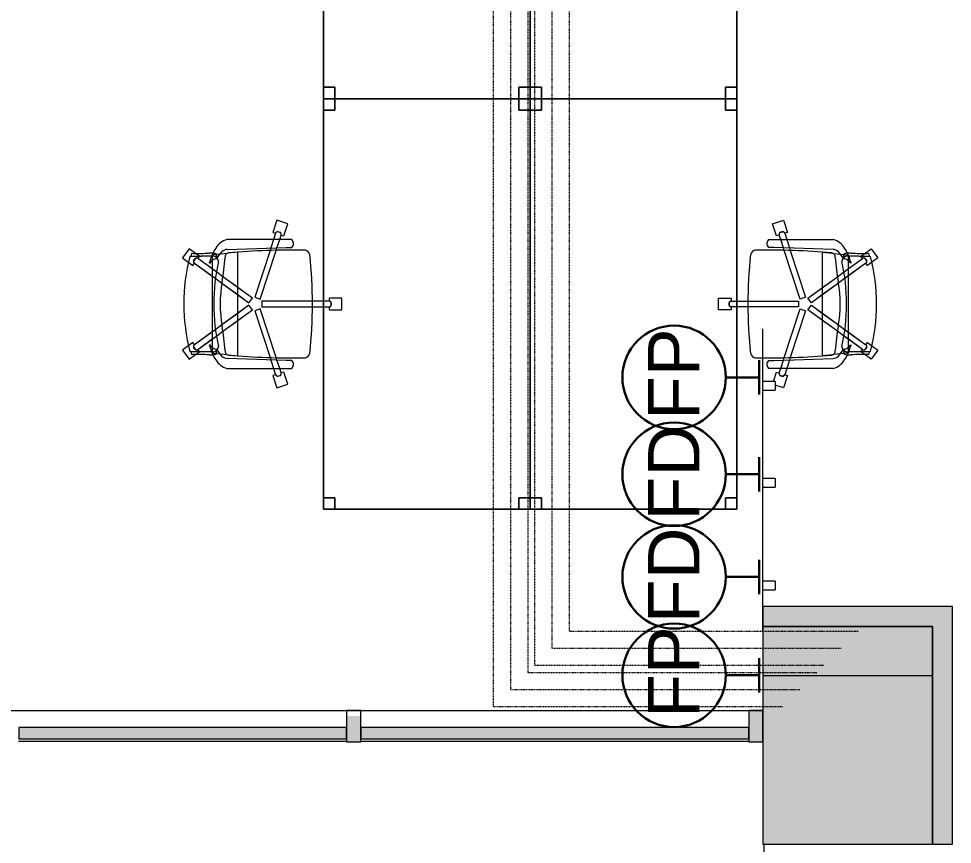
# Model space of a CAD drawing. Header units: inches. Extents: x 385 to 2249, y -1773 to -36.
# Drawn here: x 741.7 to 905.4, y -1102.9 to -958.1 of the extents above; entities that cross this region are included whole.
import ezdxf

# ---------------------------------------------------------------- set-up
doc = ezdxf.new("R2010")
doc.units = ezdxf.units.IN
doc.header["$MEASUREMENT"] = 0
doc.linetypes.add('Dash 1_32_', pattern=[0.0625, 0.03125, -0.03125])
for name, color, linetype, lineweight in [('A-ANNO-NOTE', 131, 'Continuous', 30), ('A-COLS', 52, 'Continuous', 13), ('A-DETL', 90, 'Continuous', 9), ('A-GLAZ-CURT', 52, 'Continuous', 13), ('A-GLAZ-CWMG', 51, 'Continuous', 13), ('A-WALL', 113, 'Continuous', 13), ('A-WALL-PATT', 111, 'Continuous', 13), ('E-ELEC-FIXT', 91, 'Continuous', 9), ('I-FURN', 30, 'Continuous', 9), ('I-WALL', 2, 'Continuous', 13)]:
    doc.layers.add(name, color=color, linetype=linetype, lineweight=lineweight)
doc.styles.add('Swis721 Lt BT', font='swissl.ttf', dxfattribs={"height": 9})

# ---------------------------------------------------------------- blocks, each defined once
blk = doc.blocks.new('Columns 3 - Columns 2-5065752-Level 7 POWER _ SIGNAL')
at = {"layer": 'A-COLS', "color": 8, "lineweight": 20}
for p, q in [((901.93, -1307.34), (872.22, -1307.34)), ((872.22, -1307.34), (872.22, -1336.88)), ((901.93, -1336.88), (901.93, -1307.34)), ((872.22, -1336.88), (901.93, -1336.88))]:
    blk.add_line(p, q, dxfattribs=at)
blk = doc.blocks.new('System Panel - Glazed 2-5067253-Level 7 POWER _ SIGNAL')
at = {"layer": 'A-GLAZ-CURT', "lineweight": 9}
blk.add_hatch(color=7, dxfattribs=at).paths.add_polyline_path([(24.81, 2.25), (-28.75, 2.25), (-28.75, 0.25), (28.75, 0.25), (28.75, 2.25)], flags=0)
at = {"layer": 'A-GLAZ-CURT', "color": 8, "lineweight": 20}
for p, q in [((28.75, 2.25), (-28.75, 2.25)), ((-28.75, 2.25), (-28.75, 0.25)), ((28.75, 0.25), (28.75, 2.25)), ((-28.75, 0.25), (28.75, 0.25))]:
    blk.add_line(p, q, dxfattribs=at)
blk = doc.blocks.new('System Panel - Glazed 2-5043937-Level 7 POWER _ SIGNAL')
at = {"layer": 'A-GLAZ-CURT', "lineweight": 9}
blk.add_hatch(color=7, dxfattribs=at).paths.add_polyline_path([(-34, 2.25), (-34, 0.25), (34, 0.25), (34, 2.25), (-21.23, 2.25)], flags=0)
at = {"layer": 'A-GLAZ-CURT', "color": 8, "lineweight": 20}
for p, q in [((34, 2.25), (-34, 2.25)), ((-34, 2.25), (-34, 0.25)), ((34, 0.25), (34, 2.25)), ((-34, 0.25), (34, 0.25))]:
    blk.add_line(p, q, dxfattribs=at)
blk = doc.blocks.new('Rectangular Mullion - 2_5_ x 5_ rectangular-5019623-Level 7 POWER _ SIGNAL')
at = {"layer": 'A-GLAZ-CWMG', "lineweight": 9}
blk.add_hatch(color=7, dxfattribs=at).paths.add_polyline_path([(0, 1.76), (0, -2.75), (-2.5, -2.75), (-2.5, 1.76), (-1.23, 1.76)], flags=0)
at = {"layer": 'A-GLAZ-CWMG', "color": 8, "lineweight": 20}
for p, q in [((-2.5, 2.75), (0, 2.75)), ((-2.5, -2.75), (-2.5, 2.75)), ((0, 2.75), (0, -2.75)), ((0, -2.75), (-2.5, -2.75))]:
    blk.add_line(p, q, dxfattribs=at)
blk = doc.blocks.new('Walls 64 - Walls 3-5097530-Level 7 POWER _ SIGNAL')
at = {"layer": 'A-WALL', "lineweight": 9}
for p, q in [((58.34, -2663.49), (58.34, -2605.99)), ((58.34, -2733.99), (58.34, -2665.99)), ((38.83, -2736.74), (40.34, -2736.74))]:
    blk.add_line(p, q, dxfattribs=at)
blk = doc.blocks.new('Rectangular Mullion - 2_5_ x 5_ rectangular-5067085-Level 7 POWER _ SIGNAL')
at = {"layer": 'A-GLAZ-CWMG', "lineweight": 9}
blk.add_hatch(color=7, dxfattribs=at).paths.add_polyline_path([(0, -2.75), (0, 2.75), (-2.5, 2.75), (-2.5, -2.75)], flags=0)
at = {"layer": 'A-GLAZ-CWMG', "color": 8, "lineweight": 20}
for p, q in [((0, 2.75), (-2.5, 2.75)), ((-2.5, 2.75), (-2.5, -2.75)), ((0, -2.75), (0, 2.75)), ((-2.5, -2.75), (0, -2.75))]:
    blk.add_line(p, q, dxfattribs=at)
blk = doc.blocks.new('Columns 45 - Columns 2-5528227-Level 7 POWER _ SIGNAL')
at = {"layer": 'A-COLS', "lineweight": 9}
blk.add_hatch(color=7, dxfattribs=at).paths.add_polyline_path([(872.22, -1336.88), (901.93, -1336.88), (901.93, -1298.69), (872.22, -1298.69), (872.22, -1318.89)], flags=0)
at = {"layer": 'A-COLS', "color": 8, "lineweight": 20}
for p, q in [((901.93, -1298.69), (872.22, -1298.69)), ((872.22, -1298.69), (872.22, -1336.88)), ((901.93, -1336.88), (901.93, -1298.69)), ((872.22, -1336.88), (901.93, -1336.88))]:
    blk.add_line(p, q, dxfattribs=at)
blk = doc.blocks.new('Rectangular Table - Rectangular Table-V108-Level 7 POWER _ SIGNAL')
at = {"layer": 'I-FURN'}
for p, q in [((-34, 18.13), (-36, 18.13)), ((-36, 18.13), (-36, 16.13)), ((-36, 16.13), (-36, 18.13)), ((-36, 18.13), (-34, 18.13)), ((36, 18.13), (-36, 18.13)), ((-36, 18.13), (-36, -18.13)), ((-36, -18.13), (-36, 18.13)), ((-36, 18.13), (36, 18.13)), ((-34, 16.13), (-34, 18.13)), ((-34, 18.13), (-34, 16.13)), ((34, 18.13), (34, 16.13)), ((36, 18.13), (34, 18.13)), ((34, 18.13), (36, 18.13)), ((34, 16.13), (34, 18.13)), ((36, 16.13), (36, 18.13)), ((36, 18.13), (36, 16.13)), ((36, -18.13), (36, 18.13)), ((36, 18.13), (36, -18.13)), ((-36, 16.13), (-34, 16.13)), ((-34, 16.13), (-36, 16.13)), ((34, 16.13), (36, 16.13)), ((36, 16.13), (34, 16.13)), ((-34, -16.13), (-36, -16.13)), ((-36, -16.13), (-36, -18.13)), ((-36, -18.13), (-36, -16.13)), ((-36, -16.13), (-34, -16.13)), ((-34, -18.13), (-34, -16.13)), ((-34, -16.13), (-34, -18.13)), ((36, -16.13), (34, -16.13)), ((34, -16.13), (34, -18.13)), ((34, -18.13), (34, -16.13)), ((34, -16.13), (36, -16.13)), ((36, -18.13), (36, -16.13)), ((36, -16.13), (36, -18.13)), ((-36, -18.13), (-34, -18.13)), ((-34, -18.13), (-36, -18.13)), ((-36, -18.13), (36, -18.13)), ((36, -18.13), (-36, -18.13)), ((34, -18.13), (36, -18.13)), ((36, -18.13), (34, -18.13))]:
    blk.add_line(p, q, dxfattribs=at)
blk = doc.blocks.new('F-Haworth_Chair_X99-Seminar - X99 Advanced Seminar Chair-V144-Level 7 POWER _ SIGNAL')
at = {"layer": 'I-FURN'}
for p, q in [((-1, 15.13), (1, 15.13)), ((-1, 12.88), (-1, 15.13)), ((-1, 15.13), (1, 15.13)), ((-1, 12.88), (-1, 15.13)), ((1, 15.13), (1, 12.88)), ((1, 15.13), (1, 12.88)), ((0.26, 13.26), (-0.26, 13.26)), ((0.26, 13.26), (-0.26, 13.26)), ((-0.25, 13.25), (0.25, 13.25)), ((-0.25, 13.25), (0.25, 13.25)), ((-0.52, 12.88), (-1, 12.88)), ((-0.52, 12.88), (-1, 12.88)), ((-0.5, 11.87), (-0.5, 12.88)), ((-0.5, 11.87), (-0.5, 12.88)), ((-0.5, 9.91), (-0.5, 11.87)), ((-0.5, 9.91), (-0.5, 11.87)), ((0.5, 12.88), (0.5, 11.87)), ((0.5, 12.88), (0.5, 11.87)), ((0.5, 11.87), (0.5, 9.91)), ((0.5, 11.87), (0.5, 9.91)), ((1, 12.88), (0.52, 12.88)), ((1, 12.88), (0.52, 12.88)), ((-0.5, 1.08), (-0.5, 9.91)), ((-0.5, 1.08), (-0.5, 9.91)), ((0.5, 9.91), (0.5, 1.08)), ((0.5, 9.91), (0.5, 1.08)), ((-14.69, 3.72), (-14.22, 5.19)), ((-14.69, 3.72), (-14.22, 5.19)), ((-13.62, 5.48), (-11.94, 4.93)), ((-13.62, 5.48), (-11.94, 4.93)), ((-11.94, 4.93), (-12.09, 4.47)), ((-11.94, 4.93), (-12.09, 4.47)), ((-11.32, 5.48), (-11.3, 6.32)), ((-11.32, -5.06), (-11.32, 5.48)), ((-9.92, 6.36), (-9.92, 5.36)), ((-9.92, 5.36), (-9.57, -4.97)), ((9.57, -4.97), (9.92, 5.36)), ((9.92, 5.36), (9.92, 6.36)), ((11.3, 6.32), (11.32, 5.48)), ((11.32, 5.48), (11.32, -5.06)), ((11.94, 4.93), (14.08, 5.62)), ((11.94, 4.93), (14.08, 5.62)), ((12.09, 4.47), (11.94, 4.93)), ((12.09, 4.47), (11.94, 4.93)), ((14.08, 5.62), (14.69, 3.72)), ((14.08, 5.62), (14.69, 3.72)), ((-12.55, 3.03), (-14.69, 3.72)), ((-12.55, 3.03), (-14.69, 3.72)), ((-12.53, 4.34), (-12.69, 3.85)), ((-12.53, 4.34), (-12.69, 3.85)), ((-12.68, 3.86), (-12.52, 4.33)), ((-12.68, 3.86), (-12.52, 4.33)), ((-12.4, 3.49), (-12.55, 3.03)), ((-12.4, 3.49), (-12.55, 3.03)), ((-11.32, 3.15), (-12.4, 3.5)), ((-11.32, 3.15), (-12.4, 3.5)), ((-12.09, 4.45), (-11.32, 4.21)), ((-12.09, 4.45), (-11.32, 4.21)), ((-11.32, 4.21), (-9.86, 3.73)), ((-11.32, 4.21), (-9.86, 3.73)), ((-9.86, 3.73), (-9.38, 3.57)), ((-9.86, 3.73), (-9.38, 3.57)), ((-9.38, 3.57), (-0.87, 0.81)), ((-9.38, 3.57), (-0.87, 0.81)), ((0.87, 0.81), (9.38, 3.57)), ((0.87, 0.81), (9.38, 3.57)), ((9.38, 3.57), (9.86, 3.73)), ((9.38, 3.57), (9.86, 3.73)), ((9.86, 3.73), (11.32, 4.21)), ((9.86, 3.73), (11.32, 4.21)), ((11.32, 4.21), (12.09, 4.45)), ((11.32, 4.21), (12.09, 4.45)), ((12.4, 3.5), (11.32, 3.15)), ((12.4, 3.5), (11.32, 3.15)), ((12.55, 3.03), (12.4, 3.49)), ((12.55, 3.03), (12.4, 3.49)), ((12.52, 4.33), (12.68, 3.86)), ((12.52, 4.33), (12.68, 3.86)), ((12.69, 3.85), (12.53, 4.34)), ((12.69, 3.85), (12.53, 4.34)), ((14.69, 3.72), (12.55, 3.03)), ((14.69, 3.72), (12.55, 3.03)), ((-9.83, 2.67), (-11.32, 3.15)), ((-9.83, 2.67), (-11.32, 3.15)), ((-9.37, 2.52), (-9.83, 2.67)), ((-9.37, 2.52), (-9.83, 2.67)), ((-1.18, -0.14), (-9.37, 2.52)), ((-1.18, -0.14), (-9.37, 2.52)), ((9.37, 2.52), (1.18, -0.14)), ((9.37, 2.52), (1.18, -0.14)), ((9.83, 2.67), (9.37, 2.52)), ((9.83, 2.67), (9.37, 2.52)), ((11.32, 3.15), (9.83, 2.67)), ((11.32, 3.15), (9.83, 2.67)), ((-0.87, 0.81), (-1.18, -0.14)), ((-0.87, 0.81), (-1.18, -0.14)), ((0.5, 1.08), (-0.5, 1.08)), ((0.5, 1.08), (-0.5, 1.08)), ((1.18, -0.14), (0.87, 0.81)), ((1.18, -0.14), (0.87, 0.81)), ((-4.79, -5.75), (-1.04, -0.58)), ((-0.23, -1.17), (-3.68, -5.91)), ((-2.89, -3.12), (-1.04, -0.58)), ((-0.23, -1.17), (-1.64, -3.11)), ((-1.04, -0.58), (-0.23, -1.17)), ((-1.04, -0.58), (-0.23, -1.17)), ((0.23, -1.17), (1.04, -0.58)), ((0.23, -1.17), (1.04, -0.58)), ((1.65, -3.12), (0.23, -1.17)), ((3.68, -5.91), (0.23, -1.17)), ((1.04, -0.58), (2.89, -3.12)), ((1.04, -0.58), (4.79, -5.75)), ((-9.07, -3.12), (-2.89, -3.12)), ((-9.07, -3.2), (-9.07, -3.12)), ((-8.9, -4.8), (-9.07, -3.2)), ((-4.79, -5.75), (-2.89, -3.12)), ((-1.65, -3.12), (-3.68, -5.91)), ((-2.89, -3.12), (-1.65, -3.12)), ((-1.6, -3.12), (1.65, -3.12)), ((1.65, -3.12), (2.89, -3.12)), ((3.68, -5.91), (1.65, -3.12)), ((2.89, -3.12), (9.07, -3.12)), ((2.89, -3.12), (4.79, -5.75)), ((9.07, -3.2), (8.9, -4.8)), ((9.07, -3.12), (9.07, -3.2)), ((-8.88, -4.99), (-8.89, -4.91)), ((8.89, -4.91), (8.88, -4.99)), ((-9.13, -5.92), (-8.07, -6.77)), ((-8.75, -6.22), (-8.88, -4.99)), ((-8.68, -6.87), (-8.75, -6.22)), ((-5.57, -6.82), (-4.79, -5.75)), ((-5.57, -6.82), (-4.79, -5.75)), ((-3.68, -5.91), (-4.47, -7.01)), ((-3.68, -5.91), (-4.47, -7.01)), ((4.47, -7.01), (3.68, -5.91)), ((4.47, -7.01), (3.68, -5.91)), ((4.79, -5.75), (5.57, -6.82)), ((4.79, -5.75), (5.57, -6.82)), ((8.07, -6.77), (9.13, -5.92)), ((8.75, -6.22), (8.68, -6.87)), ((8.88, -4.99), (8.75, -6.22)), ((-8.62, -7.42), (-8.68, -6.87)), ((-8.6, -7.6), (-8.62, -7.43)), ((-8.61, -6.81), (-8.23, -6.95)), ((-8.57, -7.6), (-8.6, -7.6)), ((-8.49, -7.6), (-8.56, -7.6)), ((-8.42, -7.57), (-8.34, -11.37)), ((-8.34, -11.52), (-8.42, -7.57)), ((-7.65, -7.6), (-8.4, -7.6)), ((-8.03, -6.81), (-7.95, -6.87)), ((-7.97, -10.12), (-5.57, -6.82)), ((-7.97, -10.12), (-6.14, -7.6)), ((-6.14, -7.6), (-7.65, -7.6)), ((-7.18, -7.99), (-7.21, -8.13)), ((-4.47, -7.01), (-7.16, -10.71)), ((-4.9, -7.6), (-7.16, -10.71)), ((-6.14, -7.6), (-5.57, -6.82)), ((-4.9, -7.6), (-6.14, -7.6)), ((-4.47, -7.01), (-4.9, -7.6)), ((4.9, -7.6), (-4.9, -7.6)), ((4.9, -7.6), (4.47, -7.01)), ((7.16, -10.71), (4.47, -7.01)), ((5.28, -7.6), (4.9, -7.6)), ((7.16, -10.71), (4.9, -7.6)), ((6.14, -7.6), (5.3, -7.6)), ((5.57, -6.82), (6.14, -7.6)), ((5.57, -6.82), (7.97, -10.12)), ((7.65, -7.6), (6.14, -7.6)), ((6.14, -7.6), (7.97, -10.12)), ((7.21, -8.13), (7.18, -7.99)), ((8.4, -7.6), (7.65, -7.6)), ((7.95, -6.87), (8.03, -6.81)), ((8.23, -6.95), (8.61, -6.81)), ((8.34, -11.37), (8.42, -7.57)), ((8.42, -7.57), (8.34, -11.52)), ((8.56, -7.6), (8.49, -7.6)), ((8.62, -7.43), (8.6, -7.6)), ((8.68, -6.87), (8.62, -7.42)), ((-9.7, -11.65), (-8.88, -10.52)), ((-9.7, -11.65), (-8.88, -10.52)), ((-8.88, -10.52), (-8.38, -9.83)), ((-8.88, -10.52), (-8.38, -9.83)), ((-8.38, -9.83), (-7.99, -10.11)), ((-8.38, -9.83), (-7.99, -10.11)), ((-8, -10.58), (-7.59, -10.88)), ((-8, -10.58), (-7.59, -10.88)), ((-7.59, -10.87), (-7.99, -10.57)), ((-7.59, -10.87), (-7.99, -10.57)), ((-6.76, -11), (-7.29, -11.74)), ((-6.76, -11), (-7.29, -11.74)), ((-7.15, -10.72), (-6.76, -11)), ((-7.15, -10.72), (-6.76, -11)), ((6.76, -11), (7.15, -10.72)), ((6.76, -11), (7.15, -10.72)), ((7.29, -11.74), (6.76, -11)), ((7.29, -11.74), (6.76, -11)), ((7.99, -10.57), (7.59, -10.87)), ((7.99, -10.57), (7.59, -10.87)), ((7.59, -10.88), (8, -10.58)), ((7.59, -10.88), (8, -10.58)), ((7.99, -10.11), (8.38, -9.83)), ((7.99, -10.11), (8.38, -9.83)), ((8.38, -9.83), (8.88, -10.52)), ((8.38, -9.83), (8.88, -10.52)), ((8.88, -10.52), (9.7, -11.65)), ((8.88, -10.52), (9.7, -11.65)), ((-8.08, -12.82), (-9.7, -11.65)), ((-8.08, -12.82), (-9.7, -11.65)), ((-7.29, -11.74), (-8.08, -12.82)), ((-7.29, -11.74), (-8.08, -12.82)), ((8.08, -12.82), (7.29, -11.74)), ((8.08, -12.82), (7.29, -11.74)), ((9.7, -11.65), (8.08, -12.82)), ((9.7, -11.65), (8.08, -12.82))]:
    blk.add_line(p, q, dxfattribs=at)
for centre, radius, start, end in [((-0.11, 12.88), 0.407, 111.1651, 180.8349), ((-0.11, 12.88), 0.407, 111.1651, 180.8349), ((-0.09, 12.88), 0.406, 112.6199, 180), ((-0.09, 12.88), 0.406, 126.0959, 166.524), ((-0.09, 12.88), 0.406, 112.6199, 126.0959), ((0.09, 12.88), 0.406, 53.9041, 67.3801), ((0.09, 12.88), 0.406, 0, 67.3801), ((0.11, 12.88), 0.407, 359.1651, 68.8349), ((0.11, 12.88), 0.407, 359.1651, 68.8349), ((0.09, 12.88), 0.406, 0, 53.9041), ((-0.09, 12.88), 0.406, 166.524, 180), ((0, -75.01), 84.96, 84.1475, 95.8525), ((-8.21, 8.28), 1.31, 110.0433, 159.9567), ((144.06, 7.32), 153.52, 179.4749, 184.5213), ((8.21, 8.28), 1.31, 20.0433, 69.9567), ((-144.06, 7.32), 153.52, 355.4787, 0.5251), ((-10.58, 5.68), 0.956, 45.8901, 138.1099), ((10.58, 5.68), 0.956, 41.8901, 134.1099), ((-12.28, 3.88), 0.407, 183.1651, 252.8349), ((-12.28, 3.88), 0.407, 183.1651, 252.8349), ((-12.27, 3.89), 0.406, 184.6199, 198.0959), ((-12.27, 3.89), 0.406, 184.6199, 252), ((-12.27, 3.89), 0.406, 198.0959, 238.524), ((-12.22, 4.09), 0.407, 71.1651, 140.8349), ((-12.22, 4.09), 0.407, 71.1651, 140.8349), ((-12.22, 4.07), 0.406, 85.476, 139.3801), ((-12.22, 4.07), 0.406, 72, 139.3801), ((-12.27, 3.89), 0.406, 238.524, 252), ((-12.22, 4.07), 0.406, 72, 85.476), ((12.22, 4.09), 0.407, 39.1651, 108.8349), ((12.22, 4.09), 0.407, 39.1651, 108.8349), ((12.22, 4.07), 0.406, 81.0479, 108), ((12.22, 4.07), 0.406, 40.6199, 108), ((12.22, 4.07), 0.406, 40.6199, 81.0479), ((12.27, 3.89), 0.406, 288, 355.3801), ((12.28, 3.88), 0.407, 287.1651, 356.8349), ((12.28, 3.88), 0.407, 287.1651, 356.8349), ((12.27, 3.89), 0.406, 288, 341.9041), ((12.27, 3.89), 0.406, 341.9041, 355.3801), ((-8.24, -4.59), 0.763, 194.2338, 275.7662), ((8.24, -4.59), 0.763, 264.2338, 345.7662), ((-7.87, -3.92), 3.63, 198.1789, 238.0478), ((-8.18, -4.9), 1.39, 182.8013, 227.1078), ((-7.37, -7.55), 1.05, 95.9554, 181.1786), ((-11.32, -48.08), 42.84, 79.9767, 85.7699), ((0, 26.49), 33.83, 257.2285, 282.7715), ((0, 15.97), 22.19, 259.9767, 280.0233), ((11.32, -48.08), 42.84, 94.2301, 100.0233), ((7.37, -7.55), 1.05, 358.8214, 84.0446), ((8.18, -4.9), 1.39, 312.8922, 357.1987), ((7.87, -3.92), 3.63, 301.9522, 341.8211), ((-4.71, 1.15), 9.61, 238.0478, 243.9964), ((-5.2, -7.86), 3.74, 170.0936, 184.0143), ((-36.06, -10.03), 27.2, 357.4882, 4.0143), ((-4.71, 1.15), 9.61, 243.9964, 246.4906), ((-8.28, -7.33), 0.613, 122.5427, 170.0936), ((-4.71, 1.15), 9.61, 246.6393, 247.073), ((-7.37, -7.55), 1.05, 145.2002, 181.1786), ((-4.71, 1.15), 9.61, 247.2631, 254.9334), ((-6.55, -6.76), 1.38, 185.0878, 212.4248), ((-6.55, -6.76), 1.38, 214.0187, 242.9497), ((6.55, -6.76), 1.38, 297.0503, 325.9813), ((4.71, 1.15), 9.61, 285.0666, 292.7369), ((6.55, -6.76), 1.38, 327.5752, 354.9122), ((7.37, -7.55), 1.05, 358.8214, 34.7998), ((4.71, 1.15), 9.61, 292.927, 293.3607), ((4.71, 1.15), 9.61, 293.5094, 296.0036), ((8.28, -7.33), 0.613, 9.9064, 57.4573), ((36.06, -10.03), 27.2, 175.9857, 182.5118), ((5.2, -7.86), 3.74, 355.9857, 9.9064), ((4.71, 1.15), 9.61, 296.0036, 301.9522), ((0, 20.73), 33.17, 254.4478, 255.4234), ((-7.66, -10.36), 0.407, 143.1651, 198.9009), ((-7.66, -10.36), 0.407, 143.1651, 212.8349), ((-7.64, -10.36), 0.406, 144, 211.3801), ((-7.64, -10.36), 0.406, 144, 211.3801), ((-7.66, -10.36), 0.407, 198.9009, 212.8349), ((-7.49, -10.47), 0.406, 256.6199, 324), ((-7.48, -10.49), 0.407, 255.1651, 324.8349), ((-7.48, -10.49), 0.407, 255.1651, 324.8349), ((-7.49, -10.47), 0.406, 256.6199, 297.0479), ((-7.49, -10.47), 0.406, 297.0479, 324), ((7.48, -10.49), 0.407, 215.1651, 284.8349), ((7.48, -10.49), 0.407, 215.1651, 284.8349), ((7.49, -10.47), 0.406, 216, 256.4281), ((7.49, -10.47), 0.406, 216, 283.3801), ((7.49, -10.47), 0.406, 256.4281, 283.3801), ((7.64, -10.36), 0.406, 328.6199, 36), ((7.64, -10.36), 0.406, 328.6199, 36), ((7.66, -10.36), 0.407, 355.033, 36.8349), ((7.66, -10.36), 0.407, 327.1651, 36.8349), ((7.66, -10.36), 0.407, 327.1651, 341.0991), ((7.66, -10.36), 0.407, 341.0991, 355.033), ((0, 20.73), 33.17, 284.5766, 285.5522), ((0, 20.29), 32.89, 255.304, 284.6925)]:
    blk.add_arc(centre, radius, start, end, dxfattribs=at)
blk = doc.blocks.new('Rectangular Table - Rectangular Table-V102-Level 7 POWER _ SIGNAL')
at = {"layer": 'I-FURN'}
for p, q in [((-34, 18.13), (-36, 18.13)), ((-36, 18.13), (-36, 16.13)), ((-36, 16.13), (-36, 18.13)), ((-36, 18.13), (-34, 18.13)), ((36, 18.13), (-36, 18.13)), ((-36, 18.13), (-36, -18.13)), ((-36, -18.13), (-36, 18.13)), ((-36, 18.13), (36, 18.13)), ((-34, 16.13), (-34, 18.13)), ((-34, 18.13), (-34, 16.13)), ((34, 18.13), (34, 16.13)), ((36, 18.13), (34, 18.13)), ((34, 18.13), (36, 18.13)), ((34, 16.13), (34, 18.13)), ((36, 16.13), (36, 18.13)), ((36, 18.13), (36, 16.13)), ((36, -18.13), (36, 18.13)), ((36, 18.13), (36, -18.13)), ((-36, 16.13), (-34, 16.13)), ((-34, 16.13), (-36, 16.13)), ((34, 16.13), (36, 16.13)), ((36, 16.13), (34, 16.13)), ((-34, -16.13), (-36, -16.13)), ((-36, -16.13), (-36, -18.13)), ((-36, -18.13), (-36, -16.13)), ((-36, -16.13), (-34, -16.13)), ((-34, -18.13), (-34, -16.13)), ((-34, -16.13), (-34, -18.13)), ((36, -16.13), (34, -16.13)), ((34, -16.13), (34, -18.13)), ((34, -18.13), (34, -16.13)), ((34, -16.13), (36, -16.13)), ((36, -18.13), (36, -16.13)), ((36, -16.13), (36, -18.13)), ((-36, -18.13), (-34, -18.13)), ((-34, -18.13), (-36, -18.13)), ((-36, -18.13), (36, -18.13)), ((36, -18.13), (-36, -18.13)), ((34, -18.13), (36, -18.13)), ((36, -18.13), (34, -18.13))]:
    blk.add_line(p, q, dxfattribs=at)
blk = doc.blocks.new('F-Haworth_Chair_X99-Seminar - X99 Advanced Seminar Chair-V145-Level 7 POWER _ SIGNAL')
at = {"layer": 'I-FURN'}
for p, q in [((-8.08, 12.82), (-9.7, 11.65)), ((-8.08, 12.82), (-9.7, 11.65)), ((-9.7, 11.65), (-8.88, 10.52)), ((-9.7, 11.65), (-8.88, 10.52)), ((-8.34, 11.52), (-8.42, 7.57)), ((-7.29, 11.74), (-8.08, 12.82)), ((-7.29, 11.74), (-8.08, 12.82)), ((-6.76, 11), (-7.29, 11.74)), ((-6.76, 11), (-7.29, 11.74)), ((7.29, 11.74), (6.76, 11)), ((7.29, 11.74), (6.76, 11)), ((8.08, 12.82), (7.29, 11.74)), ((8.08, 12.82), (7.29, 11.74)), ((9.7, 11.65), (8.08, 12.82)), ((9.7, 11.65), (8.08, 12.82)), ((8.42, 7.57), (8.34, 11.52)), ((8.88, 10.52), (9.7, 11.65)), ((8.88, 10.52), (9.7, 11.65)), ((-8.88, 10.52), (-8.38, 9.83)), ((-8.88, 10.52), (-8.38, 9.83)), ((-8.42, 7.57), (-8.34, 11.37)), ((-8.38, 9.83), (-7.99, 10.11)), ((-8.38, 9.83), (-7.99, 10.11)), ((-8, 10.58), (-7.59, 10.88)), ((-8, 10.58), (-7.59, 10.88)), ((-7.59, 10.87), (-7.99, 10.57)), ((-7.59, 10.87), (-7.99, 10.57)), ((-7.97, 10.12), (-6.14, 7.6)), ((-7.97, 10.12), (-5.57, 6.82)), ((-4.9, 7.6), (-7.16, 10.71)), ((-4.47, 7.01), (-7.16, 10.71)), ((-7.15, 10.72), (-6.76, 11)), ((-7.15, 10.72), (-6.76, 11)), ((7.16, 10.71), (4.47, 7.01)), ((7.16, 10.71), (4.9, 7.6)), ((5.57, 6.82), (7.97, 10.12)), ((6.14, 7.6), (7.97, 10.12)), ((6.76, 11), (7.15, 10.72)), ((6.76, 11), (7.15, 10.72)), ((7.59, 10.88), (8, 10.58)), ((7.59, 10.88), (8, 10.58)), ((7.99, 10.57), (7.59, 10.87)), ((7.99, 10.57), (7.59, 10.87)), ((7.99, 10.11), (8.38, 9.83)), ((7.99, 10.11), (8.38, 9.83)), ((8.34, 11.37), (8.42, 7.57)), ((8.38, 9.83), (8.88, 10.52)), ((8.38, 9.83), (8.88, 10.52)), ((-9.13, 5.92), (-8.07, 6.77)), ((-8.68, 6.87), (-8.75, 6.22)), ((-8.62, 7.42), (-8.68, 6.87)), ((-8.6, 7.6), (-8.62, 7.43)), ((-8.61, 6.81), (-8.23, 6.95)), ((-8.57, 7.6), (-8.6, 7.6)), ((-8.49, 7.6), (-8.56, 7.6)), ((-7.65, 7.6), (-8.4, 7.6)), ((-8.03, 6.81), (-7.95, 6.87)), ((-6.14, 7.6), (-7.65, 7.6)), ((-7.18, 7.99), (-7.21, 8.13)), ((-4.9, 7.6), (-6.14, 7.6)), ((-6.11, 7.55), (-5.57, 6.82)), ((-5.57, 6.82), (-4.79, 5.75)), ((-5.57, 6.82), (-4.79, 5.75)), ((4.9, 7.6), (-4.9, 7.6)), ((-4.47, 7.01), (-4.87, 7.55)), ((-3.68, 5.91), (-4.47, 7.01)), ((-3.68, 5.91), (-4.47, 7.01)), ((4.47, 7.01), (3.68, 5.91)), ((4.47, 7.01), (3.68, 5.91)), ((4.87, 7.55), (4.47, 7.01)), ((4.79, 5.75), (5.57, 6.82)), ((4.79, 5.75), (5.57, 6.82)), ((6.14, 7.6), (4.9, 7.6)), ((5.57, 6.82), (6.11, 7.55)), ((7.65, 7.6), (6.14, 7.6)), ((7.21, 8.13), (7.18, 7.99)), ((8.4, 7.6), (7.65, 7.6)), ((7.95, 6.87), (8.03, 6.81)), ((8.07, 6.77), (9.13, 5.92)), ((8.23, 6.95), (8.61, 6.81)), ((8.56, 7.6), (8.49, 7.6)), ((8.62, 7.43), (8.6, 7.6)), ((8.68, 6.87), (8.62, 7.42)), ((8.75, 6.22), (8.68, 6.87)), ((-11.32, 5.06), (-11.32, -5.48)), ((-9.92, -5.36), (-9.57, 4.97)), ((-8.88, 4.99), (-8.89, 4.91)), ((-8.75, 6.22), (-8.88, 4.99)), ((-4.79, 5.75), (-2.89, 3.12)), ((-4.79, 5.75), (-1.04, 0.58)), ((-1.65, 3.12), (-3.68, 5.91)), ((-0.23, 1.17), (-3.68, 5.91)), ((3.68, 5.91), (0.23, 1.17)), ((1.04, 0.58), (4.79, 5.75)), ((3.68, 5.91), (1.65, 3.12)), ((2.89, 3.12), (4.79, 5.75)), ((8.88, 4.99), (8.75, 6.22)), ((8.89, 4.91), (8.88, 4.99)), ((9.57, 4.97), (9.92, -5.36)), ((11.32, -5.48), (11.32, 5.06)), ((-8.9, 4.8), (-9.07, 3.2)), ((9.07, 3.2), (8.9, 4.8)), ((-9.07, 3.2), (-9.07, 3.12)), ((-9.07, 3.12), (-2.89, 3.12)), ((-2.89, 3.12), (-1.65, 3.12)), ((-2.89, 3.12), (-1.04, 0.58)), ((-0.23, 1.17), (-1.64, 3.11)), ((-1.6, 3.12), (1.65, 3.12)), ((1.65, 3.12), (0.23, 1.17)), ((1.04, 0.58), (2.89, 3.12)), ((1.65, 3.12), (2.89, 3.12)), ((2.89, 3.12), (9.07, 3.12)), ((9.07, 3.12), (9.07, 3.2)), ((-1.18, 0.14), (-9.37, -2.52)), ((-1.18, 0.14), (-9.37, -2.52)), ((-0.87, -0.81), (-1.18, 0.14)), ((-0.87, -0.81), (-1.18, 0.14)), ((-1.04, 0.58), (-0.23, 1.17)), ((-1.04, 0.58), (-0.23, 1.17)), ((0.23, 1.17), (1.04, 0.58)), ((0.23, 1.17), (1.04, 0.58)), ((1.18, 0.14), (0.87, -0.81)), ((1.18, 0.14), (0.87, -0.81)), ((9.37, -2.52), (1.18, 0.14)), ((9.37, -2.52), (1.18, 0.14)), ((-9.38, -3.57), (-0.87, -0.81)), ((-9.38, -3.57), (-0.87, -0.81)), ((-0.5, -1.08), (-0.5, -9.91)), ((0.5, -1.08), (-0.5, -1.08)), ((-0.5, -1.08), (-0.5, -9.91)), ((0.5, -1.08), (-0.5, -1.08)), ((0.5, -9.91), (0.5, -1.08)), ((0.5, -9.91), (0.5, -1.08)), ((0.87, -0.81), (9.38, -3.57)), ((0.87, -0.81), (9.38, -3.57)), ((-12.55, -3.03), (-14.69, -3.72)), ((-12.55, -3.03), (-14.69, -3.72)), ((-12.4, -3.49), (-12.55, -3.03)), ((-12.4, -3.49), (-12.55, -3.03)), ((-11.32, -3.15), (-12.4, -3.5)), ((-11.32, -3.15), (-12.4, -3.5)), ((-9.83, -2.67), (-11.32, -3.15)), ((-9.83, -2.67), (-11.32, -3.15)), ((-9.37, -2.52), (-9.83, -2.67)), ((-9.37, -2.52), (-9.83, -2.67)), ((9.83, -2.67), (9.37, -2.52)), ((9.83, -2.67), (9.37, -2.52)), ((11.32, -3.15), (9.83, -2.67)), ((11.32, -3.15), (9.83, -2.67)), ((12.4, -3.5), (11.32, -3.15)), ((12.4, -3.5), (11.32, -3.15)), ((12.55, -3.03), (12.4, -3.49)), ((12.55, -3.03), (12.4, -3.49)), ((14.69, -3.72), (12.55, -3.03)), ((14.69, -3.72), (12.55, -3.03)), ((-14.69, -3.72), (-14.08, -5.62)), ((-14.69, -3.72), (-14.08, -5.62)), ((-12.53, -4.34), (-12.69, -3.85)), ((-12.53, -4.34), (-12.69, -3.85)), ((-12.68, -3.86), (-12.52, -4.33)), ((-12.68, -3.86), (-12.52, -4.33)), ((-12.09, -4.45), (-11.32, -4.21)), ((-12.09, -4.45), (-11.32, -4.21)), ((-11.94, -4.93), (-12.09, -4.47)), ((-11.94, -4.93), (-12.09, -4.47)), ((-11.32, -4.21), (-9.86, -3.73)), ((-11.32, -4.21), (-9.86, -3.73)), ((-9.86, -3.73), (-9.38, -3.57)), ((-9.86, -3.73), (-9.38, -3.57)), ((9.38, -3.57), (9.86, -3.73)), ((9.38, -3.57), (9.86, -3.73)), ((9.86, -3.73), (11.32, -4.21)), ((9.86, -3.73), (11.32, -4.21)), ((11.32, -4.21), (12.09, -4.45)), ((11.32, -4.21), (12.09, -4.45)), ((12.09, -4.47), (11.94, -4.93)), ((12.09, -4.47), (11.94, -4.93)), ((12.52, -4.33), (12.68, -3.86)), ((12.52, -4.33), (12.68, -3.86)), ((12.69, -3.85), (12.53, -4.34)), ((12.69, -3.85), (12.53, -4.34)), ((14.08, -5.62), (14.69, -3.72)), ((14.08, -5.62), (14.69, -3.72)), ((-14.08, -5.62), (-11.94, -4.93)), ((-14.08, -5.62), (-11.94, -4.93)), ((-11.32, -5.48), (-11.3, -6.32)), ((-9.92, -6.36), (-9.92, -5.36)), ((9.92, -5.36), (9.92, -6.36)), ((11.3, -6.32), (11.32, -5.48)), ((11.94, -4.93), (14.08, -5.62)), ((11.94, -4.93), (14.08, -5.62)), ((-0.5, -9.91), (-0.5, -11.87)), ((-0.5, -9.91), (-0.5, -11.87)), ((0.5, -11.87), (0.5, -9.91)), ((0.5, -11.87), (0.5, -9.91)), ((-0.52, -12.88), (-1, -12.88)), ((-1, -12.88), (-1, -15.13)), ((-0.52, -12.88), (-1, -12.88)), ((-1, -12.88), (-1, -15.13)), ((-0.5, -11.87), (-0.5, -12.88)), ((-0.5, -11.87), (-0.5, -12.88)), ((0.5, -12.88), (0.5, -11.87)), ((0.5, -12.88), (0.5, -11.87)), ((1, -12.88), (0.52, -12.88)), ((1, -12.88), (0.52, -12.88)), ((1, -15.13), (1, -12.88)), ((1, -15.13), (1, -12.88)), ((0.26, -13.26), (-0.26, -13.26)), ((0.26, -13.26), (-0.26, -13.26)), ((-0.25, -13.25), (0.25, -13.25)), ((-0.25, -13.25), (0.25, -13.25)), ((-1, -15.13), (1, -15.13)), ((-1, -15.13), (1, -15.13))]:
    blk.add_line(p, q, dxfattribs=at)
for centre, radius, start, end in [((0, -20.29), 32.89, 75.3075, 104.696), ((-36.06, 10.03), 27.2, 355.9857, 2.5118), ((0, -20.73), 33.17, 104.5766, 105.5522), ((-7.66, 10.36), 0.407, 147.1651, 216.8349), ((-7.66, 10.36), 0.407, 147.1651, 216.8349), ((-7.64, 10.36), 0.406, 148.6199, 216), ((-7.64, 10.36), 0.406, 148.6199, 216), ((-7.48, 10.49), 0.407, 90.9009, 104.8349), ((-7.48, 10.49), 0.407, 35.1651, 104.8349), ((-7.49, 10.47), 0.406, 36, 103.3801), ((-7.49, 10.47), 0.406, 36, 103.3801), ((-7.48, 10.49), 0.407, 76.967, 90.9009), ((-7.48, 10.49), 0.407, 63.033, 76.967), ((-7.48, 10.49), 0.407, 35.1651, 63.033), ((7.48, 10.49), 0.407, 75.1651, 144.8349), ((7.48, 10.49), 0.407, 75.1651, 144.8349), ((7.49, 10.47), 0.406, 76.6199, 144), ((7.49, 10.47), 0.406, 117.0479, 144), ((7.49, 10.47), 0.406, 76.6199, 117.0479), ((7.64, 10.36), 0.406, 324, 31.3801), ((7.64, 10.36), 0.406, 324, 17.9041), ((7.66, 10.36), 0.407, 323.1651, 32.8349), ((7.64, 10.36), 0.406, 17.9041, 31.3801), ((7.66, 10.36), 0.407, 323.1651, 337.0991), ((7.66, 10.36), 0.407, 337.0991, 32.8349), ((0, -20.73), 33.17, 74.4478, 75.4234), ((36.06, 10.03), 27.2, 177.4882, 184.0143), ((-7.87, 3.92), 3.63, 121.9522, 161.8211), ((-4.71, -1.15), 9.61, 116.0036, 121.9522), ((-5.2, 7.86), 3.74, 175.9857, 189.9064), ((-4.71, -1.15), 9.61, 113.5094, 116.0036), ((-8.28, 7.33), 0.613, 189.9064, 237.4573), ((-4.71, -1.15), 9.61, 112.927, 113.3607), ((-4.71, -1.15), 9.61, 105.0666, 112.7369), ((-7.37, 7.55), 1.05, 178.8214, 214.7998), ((-7.37, 7.55), 1.05, 178.8214, 264.0446), ((-6.55, 6.76), 1.38, 147.5752, 174.9122), ((-6.55, 6.76), 1.38, 117.0503, 145.9813), ((0, -26.49), 33.83, 77.2285, 102.7715), ((6.55, 6.76), 1.38, 34.0187, 62.9497), ((4.71, -1.15), 9.61, 67.2631, 74.9334), ((7.37, 7.55), 1.05, 275.9554, 1.1786), ((6.55, 6.76), 1.38, 5.0878, 32.4248), ((7.37, 7.55), 1.05, 325.2002, 1.1786), ((4.71, -1.15), 9.61, 66.6393, 67.073), ((4.71, -1.15), 9.61, 63.9964, 66.4906), ((8.28, 7.33), 0.613, 302.5427, 350.0936), ((5.2, 7.86), 3.74, 350.0936, 4.0143), ((4.71, -1.15), 9.61, 58.0478, 63.9964), ((7.87, 3.92), 3.63, 18.1789, 58.0478), ((-8.18, 4.9), 1.39, 132.8922, 177.1987), ((-8.24, 4.59), 0.763, 84.2338, 165.7662), ((-11.32, 48.08), 42.84, 274.2301, 280.0233), ((0, -15.97), 22.19, 79.9767, 100.0233), ((11.32, 48.08), 42.84, 259.9767, 265.7699), ((8.24, 4.59), 0.763, 14.2338, 95.7662), ((8.18, 4.9), 1.39, 2.8013, 47.1078), ((144.06, -7.32), 153.52, 175.4787, 180.5251), ((-144.06, -7.32), 153.52, 359.4749, 4.5213), ((-12.28, -3.88), 0.407, 107.1651, 176.8349), ((-12.28, -3.88), 0.407, 107.1651, 176.8349), ((-12.27, -3.89), 0.406, 108, 175.3801), ((-12.27, -3.89), 0.406, 161.9041, 175.3801), ((-12.27, -3.89), 0.406, 121.476, 161.9041), ((-12.22, -4.09), 0.407, 219.1651, 288.8349), ((-12.22, -4.09), 0.407, 219.1651, 288.8349), ((-12.22, -4.07), 0.406, 220.6199, 274.524), ((-12.22, -4.07), 0.406, 220.6199, 288), ((-12.27, -3.89), 0.406, 108, 121.476), ((-12.22, -4.07), 0.406, 274.524, 288), ((12.22, -4.07), 0.406, 252, 319.3801), ((12.22, -4.09), 0.407, 251.1651, 320.8349), ((12.22, -4.09), 0.407, 251.1651, 320.8349), ((12.22, -4.07), 0.406, 252, 265.476), ((12.22, -4.07), 0.406, 265.476, 305.9041), ((12.28, -3.88), 0.407, 3.1651, 72.8349), ((12.28, -3.88), 0.407, 3.1651, 72.8349), ((12.27, -3.89), 0.406, 45.0479, 72), ((12.27, -3.89), 0.406, 4.6199, 72), ((12.22, -4.07), 0.406, 305.9041, 319.3801), ((12.27, -3.89), 0.406, 4.6199, 45.0479), ((-10.58, -5.68), 0.956, 221.8901, 314.1099), ((10.58, -5.68), 0.956, 225.8901, 318.1099), ((-8.21, -8.28), 1.31, 200.0433, 249.9567), ((0, 75.01), 84.96, 264.1475, 275.8525), ((8.21, -8.28), 1.31, 290.0433, 339.9567), ((-0.11, -12.88), 0.407, 179.1651, 207.033), ((-0.11, -12.88), 0.407, 179.1651, 248.8349), ((-0.09, -12.88), 0.406, 180, 193.476), ((-0.09, -12.88), 0.406, 180, 247.3801), ((-0.09, -12.88), 0.406, 193.476, 233.9041), ((-0.11, -12.88), 0.407, 207.033, 248.8349), ((0.09, -12.88), 0.406, 292.6199, 360), ((0.11, -12.88), 0.407, 291.1651, 0.8349), ((0.11, -12.88), 0.407, 291.1651, 0.8349), ((0.09, -12.88), 0.406, 306.0959, 346.524), ((0.09, -12.88), 0.406, 346.524, 360), ((-0.09, -12.88), 0.406, 233.9041, 247.3801), ((0.09, -12.88), 0.406, 292.6199, 306.0959)]:
    blk.add_arc(centre, radius, start, end, dxfattribs=at)
blk = doc.blocks.new('PS - Power Device _Wall Base_ - Basefeed Data-4951383-Level 7 POWER _ SIGNAL')
at = {"layer": 'E-ELEC-FIXT'}
for p, q in [((872.22, -1058.24), (872.22, -1056.74)), ((874.34, -1056.74), (872.22, -1056.74)), ((874.34, -1056.74), (874.34, -1058.24)), ((872.22, -1058.24), (874.34, -1058.24))]:
    blk.add_line(p, q, dxfattribs=at)
blk = doc.blocks.new('PS - Power Device _Wall Base_ - Basefeed Power-4951385-Level 7 POWER _ SIGNAL')
at = {"layer": 'E-ELEC-FIXT'}
for p, q in [((852.76, -209.12), (853.21, -207.69)), ((855.24, -208.33), (853.21, -207.69)), ((852.76, -209.12), (854.79, -209.76)), ((855.24, -208.33), (854.79, -209.76))]:
    blk.add_line(p, q, dxfattribs=at)

msp = doc.modelspace()

# ---------------------------------------------------------------- hatches: boundary and pattern name
at = {"layer": 'A-WALL-PATT', "lineweight": 9}
for points in [[(905.43, -1064.69), (905.43, -1061.19), (872.22, -1061.19), (872.22, -1064.69), (901.93, -1064.69)], [(901.93, -1102.88), (905.43, -1102.88), (905.43, -1064.69), (901.93, -1064.69), (901.93, -1073.34)]]:
    msp.add_hatch(color=7, dxfattribs=at).paths.add_polyline_path(points, flags=0)

# ---------------------------------------------------------------- linework, layer by layer
at = {"layer": 'A-ANNO-NOTE'}
for p, q in [((871.57, -1017.99), (871.57, -1023.99)), ((871.57, -1020.99), (865.71, -1020.99)), ((871.57, -1034.99), (871.57, -1040.99)), ((871.57, -1037.99), (865.71, -1037.99)), ((871.57, -1052.99), (871.57, -1058.99)), ((871.57, -1055.99), (865.71, -1055.99)), ((871.57, -1070.24), (871.57, -1076.24)), ((871.57, -1073.24), (865.71, -1073.24))]:
    msp.add_line(p, q, dxfattribs=at)
for centre in [(856.64, -1020.99), (856.64, -1037.99), (856.64, -1055.99), (856.64, -1073.24)]:
    msp.add_circle(centre, 9.07, dxfattribs=at)
at = {"layer": 'A-DETL', "linetype": 'Dash 1_32_', "lineweight": 13}
for p, q in [((824.97, -1078.74), (824.97, -720.12)), ((827.97, -720.12), (827.97, -1075.74)), ((830.97, -720.12), (830.97, -1072.74)), ((832.22, -1071.49), (832.22, -720.12)), ((835.22, -720.12), (835.22, -1068.49)), ((838.22, -720.12), (838.22, -1065.49)), ((838.22, -1065.49), (888.97, -1065.49)), ((835.22, -1068.49), (885.97, -1068.49)), ((832.22, -1071.49), (882.97, -1071.49)), ((830.97, -1072.74), (881.72, -1072.74)), ((827.97, -1075.74), (878.72, -1075.74)), ((824.97, -1078.74), (875.72, -1078.74))]:
    msp.add_line(p, q, dxfattribs=at)
at = {"layer": 'A-DETL', "lineweight": 13}
for p, q in [((872.22, -1065.49), (872.22, -1012.49)), ((430.8, -1079.39), (872.22, -1079.39))]:
    msp.add_line(p, q, dxfattribs=at)
at = {"layer": 'I-WALL', "color": 8, "lineweight": 20}
for p, q in [((905.43, -1061.19), (872.22, -1061.19)), ((872.22, -1061.19), (872.22, -1064.69)), ((905.43, -1102.88), (905.43, -1061.19)), ((872.22, -1064.69), (901.93, -1064.69)), ((901.93, -1064.69), (901.93, -1102.88)), ((901.93, -1102.88), (905.43, -1102.88))]:
    msp.add_line(p, q, dxfattribs=at)

# ---------------------------------------------------------------- block references
at = {"layer": 'A-COLS', "lineweight": 9}
for name in ['Columns 45 - Columns 2-5528227-Level 7 POWER _ SIGNAL', 'Columns 3 - Columns 2-5065752-Level 7 POWER _ SIGNAL']:
    msp.add_blockref(name, (0, 234), dxfattribs=at)
at = {"layer": 'A-GLAZ-CURT', "lineweight": 9, "rotation": 180}
for name, p in [('System Panel - Glazed 2-5067253-Level 7 POWER _ SIGNAL', (770.47, -1082.14)), ('System Panel - Glazed 2-5043937-Level 7 POWER _ SIGNAL', (835.72, -1082.14))]:
    msp.add_blockref(name, p, dxfattribs=at)
at = {"layer": 'A-GLAZ-CWMG', "lineweight": 9, "extrusion": (0, 0, -1)}
msp.add_blockref('Rectangular Mullion - 2_5_ x 5_ rectangular-5019623-Level 7 POWER _ SIGNAL', (-799.22, -1082.14), dxfattribs=at)
at = {"layer": 'A-GLAZ-CWMG', "lineweight": 9}
msp.add_blockref('Rectangular Mullion - 2_5_ x 5_ rectangular-5067085-Level 7 POWER _ SIGNAL', (872.22, -1082.14), dxfattribs=at)
at = {"layer": 'A-WALL', "lineweight": 9, "rotation": 89.99999999999991}
msp.add_blockref('Walls 64 - Walls 3-5097530-Level 7 POWER _ SIGNAL', (-1864.28, -1143.22), dxfattribs=at)
at = {"layer": 'E-ELEC-FIXT', "rotation": 197.6032990000041}
msp.add_blockref('PS - Power Device _Wall Base_ - Basefeed Power-4951385-Level 7 POWER _ SIGNAL', (1750.41, -963.17), dxfattribs=at)
at = {"layer": 'E-ELEC-FIXT'}
for p in [(0, 18), (0, 0)]:
    msp.add_blockref('PS - Power Device _Wall Base_ - Basefeed Data-4951383-Level 7 POWER _ SIGNAL', p, dxfattribs=at)
at = {"layer": 'I-FURN'}
for name, p, rotation in [('Rectangular Table - Rectangular Table-V102-Level 7 POWER _ SIGNAL', (813.27, -936.12), 90.00000000000026), ('Rectangular Table - Rectangular Table-V108-Level 7 POWER _ SIGNAL', (849.54, -936.12), 90.00000000000011), ('Rectangular Table - Rectangular Table-V102-Level 7 POWER _ SIGNAL', (813.27, -1008.12), 90.00000000000026), ('Rectangular Table - Rectangular Table-V108-Level 7 POWER _ SIGNAL', (849.54, -1008.12), 90.00000000000011), ('F-Haworth_Chair_X99-Seminar - X99 Advanced Seminar Chair-V145-Level 7 POWER _ SIGNAL', (783.27, -1008.12), 90.00000000000017), ('F-Haworth_Chair_X99-Seminar - X99 Advanced Seminar Chair-V144-Level 7 POWER _ SIGNAL', (879.54, -1008.12), 90.00000000000021)]:
    msp.add_blockref(name, p, dxfattribs=dict(at, rotation=rotation))

# ---------------------------------------------------------------- texts
at = {"layer": 'A-ANNO-NOTE', "lineweight": 9, "char_height": 9, "attachment_point": 1, "rotation": 90, "style": 'Swis721 Lt BT'}
for s, insert, width in [('FP', (852.08, -1028.46), 18.18), ('FD', (852.08, -1046.09), 19.695), ('FD', (852.08, -1064.09), 19.695), ('FP', (852.08, -1080.71), 18.18)]:
    msp.add_mtext(s, dxfattribs=dict(at, insert=insert, width=width))

doc.saveas('drawing.dxf')
